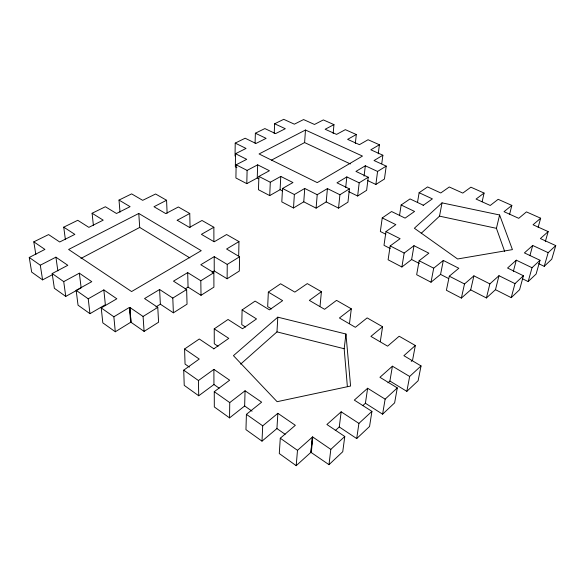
<?xml version="1.0" encoding="UTF-8"?>
<svg xmlns="http://www.w3.org/2000/svg" width="585" height="585" viewBox="0 0 585 585"><rect width="100%" height="100%" fill="white"/><g stroke="black" fill="none" stroke-linecap="round" stroke-linejoin="round"><path stroke-width="0.88" d="M131.011 322.298L129.819 307.41L131.011 322.298L144.1 331.395L158.586 322.211L157.774 307.374L144.546 298.555L159.603 289.502L160.363 304.193L173.394 312.821L187.046 304.171L186.644 289.524L173.474 281.151L187.683 272.61L188.063 287.111L201.021 295.308L213.913 287.14L213.869 272.683L200.787 264.734L214.205 256.661L214.242 270.965L227.119 278.767L227.243 264.413L239.587 256.778L226.585 249.013L238.965 241.576L226.614 234.526L214.19 241.795L201.401 234.351L213.869 227.251L213.905 241.247M213.891 369.369L213.942 384.521L198.724 395.767L198.439 380.535L213.891 369.369L229.656 380.199L214.264 391.694L214.315 406.948L229.554 417.88L229.744 402.597L245.064 390.78L261.649 402.173L246.409 414.348L245.956 429.646L262 441.148L276.932 428.556L277.868 413.31L295.337 425.31L280.288 438.223L279.279 453.543L296.193 465.675L310.92 452.322L312.434 437.053L310.92 452.322M235.038 155.99L235.221 143.098L245.152 138.235L255.937 143.479L266.124 138.36L255.374 133.226L255.075 143.208M235.221 143.098L246.044 148.444L235.521 153.723L235.331 166.762L236.918 167.573M235.521 153.723L246.716 159.339L236.121 164.794L235.916 177.979L246.79 183.646L257.239 177.986L258.789 178.776M238.702 255.674L238.965 241.576M239.587 256.778L239.309 271.038L227.119 278.767M320.053 306.123L321.406 291.688L307.293 283.601L294.833 292.105L280.61 283.776L268.347 292.105L282.643 300.639L269.466 309.867L255.104 301.099L242.102 309.926L241.766 324.646L245.51 327.03M246.79 183.646L247.111 170.403L257.671 164.838L269.422 170.732L258.906 176.421L258.453 189.723L269.722 195.595L280.091 189.686L282.496 190.922M229.554 417.88L244.647 405.99L245.064 390.78M257.239 177.986L257.671 164.838M269.722 195.595L270.299 182.242L280.778 176.429L292.961 182.542L282.533 188.48L281.809 201.891L293.502 207.982L303.769 201.818L304.741 188.45L317.216 194.71L327.417 188.582L339.907 194.746L349.413 188.86L336.982 182.827L346.825 176.911L359.19 182.82L368.25 177.211L355.943 171.42L365.332 165.782L377.574 171.449L386.217 166.103L374.034 160.546L382.882 155.222L370.817 149.797L379.416 144.766L368.067 139.735L359.417 144.671L347.607 139.354L356.316 134.528L355.329 143.471M274.204 133.614L274.643 123.779L283.732 119.325L294.365 124.181L303.578 119.559L314.489 124.466L323.344 119.91L333.969 124.62L333.15 133.49M268.347 292.105L267.674 306.635L271.389 308.895M262 441.148L262.716 425.836L277.868 413.31M280.091 189.686L280.778 176.429M240.618 364.133L276.976 331.885L277.802 317.172L345.954 334.013L350.583 386.041L277.114 401.69L233.444 355.658L277.802 317.172M293.502 207.982L294.365 194.52L304.741 188.45M271.528 160.114L304.602 142.579L305.48 130.024L362.473 156.078L317.238 182.622L259.06 153.965L305.48 130.024M303.769 201.818L316.105 208.136L317.216 194.71M296.193 465.675L297.494 450.348L312.434 437.053M316.105 208.136L326.196 201.905L327.417 188.582M311.308 452.315L312.829 437.039L330.817 449.39L328.989 464.673L311.132 452.468M326.196 201.905L338.539 208.121L339.907 194.746M345.706 187.419L346.825 176.911M349.413 188.86L347.965 202.154L338.539 208.121M348.689 191.639L357.647 196.012L359.19 182.82M364.082 176.143L365.332 165.782M347.373 386.627L344.17 348.733L345.954 334.013M349.523 323.344L351.314 308.821L336.55 300.368L324.58 309.304L309.348 300.397L321.406 291.688M368.25 177.211L366.634 190.315L357.647 196.012M339.263 426.955L341.172 411.811L358.912 423.401L356.704 438.567L339.263 426.955L335.242 430.604M378.246 153.789L379.416 144.766M367.804 180.641L375.87 184.458L377.574 171.449M341.172 411.811L326.905 424.505L344.777 436.483L342.752 451.708L328.989 464.673M381.749 163.741L382.882 155.222M386.217 166.103L384.44 179.025L375.87 184.458M399.489 215.711L401.142 204.999L414.575 211.434L405.098 218.117L391.584 211.529L382.239 217.912L380.338 231.499L385.866 234.285M382.239 217.912L395.833 224.64L385.983 231.587L383.994 245.32L390.188 248.501M365.406 403.255L367.643 388.25L385.127 399.153L382.597 414.18L365.406 403.255L362.773 405.639M385.983 231.587L400.103 238.695L390.195 245.905L388.104 259.784L401.895 266.994L411.628 259.521L413.99 245.693L428.863 253.173L419.138 260.734L416.659 274.716L431.013 282.219L440.556 274.394L443.328 260.457L458.823 268.259L449.309 276.186L446.399 290.262L461.368 298.087L470.691 289.882L473.901 275.849L489.864 283.886L498.99 275.703L514.976 283.615L523.414 275.747L507.553 268.025L516.299 260.179L532.028 267.718L540.014 260.274L524.409 252.903L532.701 245.473L548.174 252.661L555.75 245.598L540.394 238.57L548.167 231.594L533.052 224.779L540.657 218.205L526.456 211.894L518.741 218.322L504.014 211.682L511.838 205.393L498.157 199.317L490.245 205.467L476.058 199.068L484.073 193.05L470.888 187.185L462.786 193.087L449.273 186.988L440.783 192.97L427.584 186.929L419.123 192.714L417.5 202.395M380.33 341.355L382.583 326.744L367.146 317.896L355.358 327.308L339.424 317.991L351.314 308.821M367.643 388.25L354.313 400.111L371.928 411.365L369.559 426.465L356.704 438.567M401.895 266.994L404.169 253.064L413.99 245.693M389.903 381.04L392.425 366.188L409.646 376.469L406.838 391.35L389.903 381.04L387.95 382.809M392.425 366.188L379.936 377.303L397.295 387.899L394.626 402.86L382.597 414.18M421.222 233.305L439.525 216.15L442.026 202.863L499.612 214.987L512.423 249.619L457.58 258.98L414.37 228.245L442.026 202.863M382.583 326.744L370.905 336.397L387.599 346.159L399.16 336.236L415.335 345.501L412.564 360.192L411.233 361.398M431.013 282.219L433.704 268.193L443.328 260.457M415.335 345.501L403.884 355.687L421.046 365.932L418.121 380.733L406.838 391.35M482.135 201.781L484.073 193.05M461.368 298.087L464.505 283.966L473.901 275.849M504.643 251.367L496.424 228.326L499.612 214.987M470.691 289.882L486.42 297.962L489.864 283.886M509.659 214.19L511.838 205.393M486.42 297.962L495.48 289.685L498.99 275.703M513.345 271.396L516.299 260.179M495.48 289.685L511.224 297.648L514.976 283.615M523.414 275.747L519.604 289.692L511.224 297.648M529.9 255.689L532.701 245.473M538.149 227.353L540.657 218.205M522.456 278.774L528.167 281.568L532.028 267.718M540.014 260.274L536.109 274.036L528.167 281.568M545.308 241.678L548.167 231.594M538.602 263.667L544.218 266.336L548.174 252.661M555.75 245.598L551.757 259.184L544.218 266.336M330.817 449.39L344.777 436.483M358.912 423.401L371.928 411.365M385.127 399.153L397.295 387.899M409.646 376.469L421.046 365.932M423.094 205.437L432.395 198.878L419.123 192.714M198.724 395.767L184.224 385.369L183.727 370.166L199.236 359.051L184.582 348.989L199.28 339.007L213.891 348.792M213.73 348.901L228.779 338.364L214.234 328.858L228.04 319.476L242.534 328.733L256.53 318.927L242.102 309.926M401.142 204.999L410.026 198.929L423.386 205.233M144.1 331.395L143.076 316.463L157.774 307.374M173.394 312.821L172.794 298.079L186.644 289.524M201.021 295.308L200.809 280.763L213.869 272.683M115.296 331.768L130.652 322.298L129.446 307.41L113.863 316.785L115.296 331.768L102.821 322.861L101.227 307.922L116.832 298.789L103.837 289.911L88.218 298.803L76.152 290.343L91.772 281.67L79.348 273.18L63.721 281.626L52.182 273.539L67.809 265.298L55.911 257.166L40.292 265.202L29.25 257.458L44.921 249.415L33.813 241.832L48.592 234.585L59.707 241.993L74.858 234.388L63.743 227.155L77.746 220.296L88.854 227.36L103.209 220.15L92.101 213.254L105.38 206.746L116.481 213.488L130.097 206.659L119.011 200.07L131.625 193.884L142.689 200.333L155.603 194.001L166.571 200.26L167.12 213.174M155.917 306.935L160.363 304.193M185.116 288.924L188.063 287.111M212.033 272.325L214.242 270.965M76.152 290.343L78.046 305.187L89.973 313.692L105.351 304.705L103.837 289.911M52.182 273.539L54.354 288.281L65.761 296.419L81.154 287.871L79.348 273.18M177.226 220.267L189.752 213.488L190.074 227.375M29.25 257.458L31.67 272.091L42.595 279.886L52.599 274.599M333.969 124.62L325.158 129.263L336.58 134.396L345.34 129.658L356.316 134.528M80.949 258.431L139.705 227.433L189.862 257.912M166.571 200.26L153.987 206.732L165.796 213.605L178.352 206.98L189.752 213.488M138.777 213.459L68.606 249.466L131.588 291.549L201.24 250.68L138.777 213.459L139.705 227.433M255.374 133.226L264.866 128.576L275.579 133.614L285.319 128.722L274.643 123.779M439.525 216.15L496.424 228.326M276.976 331.885L344.17 348.733M304.602 142.579L350.356 163.939M236.121 164.794L247.111 170.403M258.906 176.421L270.299 182.242M282.533 188.48L294.365 194.52M390.195 245.905L404.169 253.064M419.138 260.734L433.704 268.193M449.309 276.186L464.505 283.966M411.628 259.521L419.35 263.491M440.556 274.394L448.6 278.526M213.869 227.251L202 220.479L189.503 227.419L177.175 220.238M214.205 256.661L227.243 264.413M187.683 272.61L200.809 280.763M159.603 289.502L172.794 298.079M218.051 346.269L214.278 343.761L214.234 328.858M129.819 307.41L143.076 316.463M189.386 367.102L185.05 364.075L184.582 348.989M213.942 384.521L219.119 388.14M244.647 405.99L252.069 411.175M276.932 428.556L285.151 434.304M101.227 307.922L113.863 316.785M183.727 370.166L198.439 380.535M214.264 391.694L229.744 402.597M246.409 414.348L262.716 425.836M280.288 438.223L297.494 450.348M33.813 241.832L35.839 254.599M40.292 265.202L42.595 279.886M55.911 257.166L57.864 270.892M63.721 281.626L65.761 296.419M63.743 227.155L65.388 239.638M88.218 298.803L89.973 313.692M92.101 213.254L93.41 225.561M119.011 200.07L120.005 212.194"/></g></svg>
